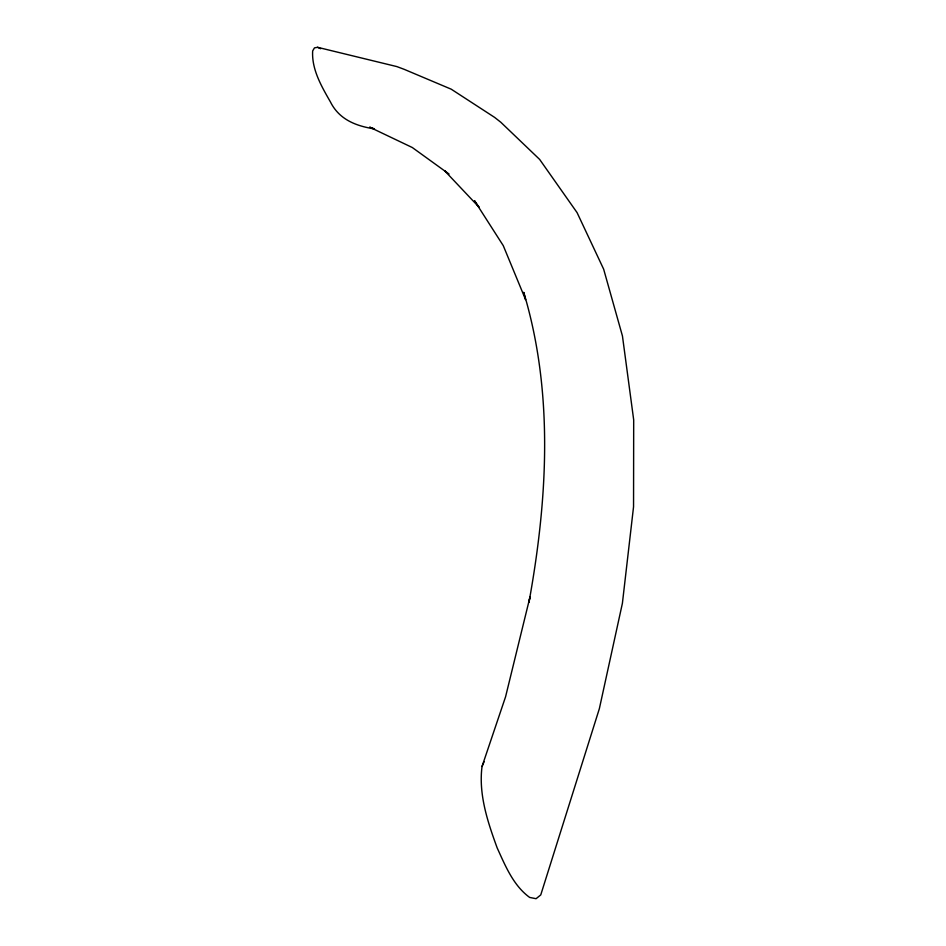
<?xml version="1.0" encoding="UTF-8"?>
<svg xmlns="http://www.w3.org/2000/svg" width="946" height="946" viewBox="0 0 946 946"><rect width="100%" height="100%" fill="white"/><g stroke="black" fill="none" stroke-linecap="round" stroke-linejoin="round"><path stroke-width="1.42" d="M449.054 174.029L444.821 170.942L479.007 207.139L474.537 200.777L503.272 245.664L525.574 299.634L523.706 292.29C553.954 392.992 547.509 500.032 528.968 602.271L530.067 596.701L505.578 696.764L482.034 766.485C478.428 794.38 487.722 822.003 497.158 847.876C505.33 865.756 513.264 885.48 529.665 897.435L536.075 898.7L540.757 894.904L599.362 708.66L622.397 603.323L633.548 506.784L633.69 419.918L622.444 335.972L603.654 269.184L577.084 212.637L539.646 159.425L500.801 122.247L494.581 117.363L451.218 89.184L404.096 69.295L396.847 66.587L317.56 47.3L314.462 47.879L312.665 50.942C311.553 69.377 321.557 86.429 330.414 101.896C339.129 119.409 355.661 125.948 374.178 128.869M482.034 766.485L484.104 761.731M374.474 128.822L369.638 127.166L412.29 147.517L446.453 172.184M317.56 47.3L320.706 48.731"/></g></svg>
